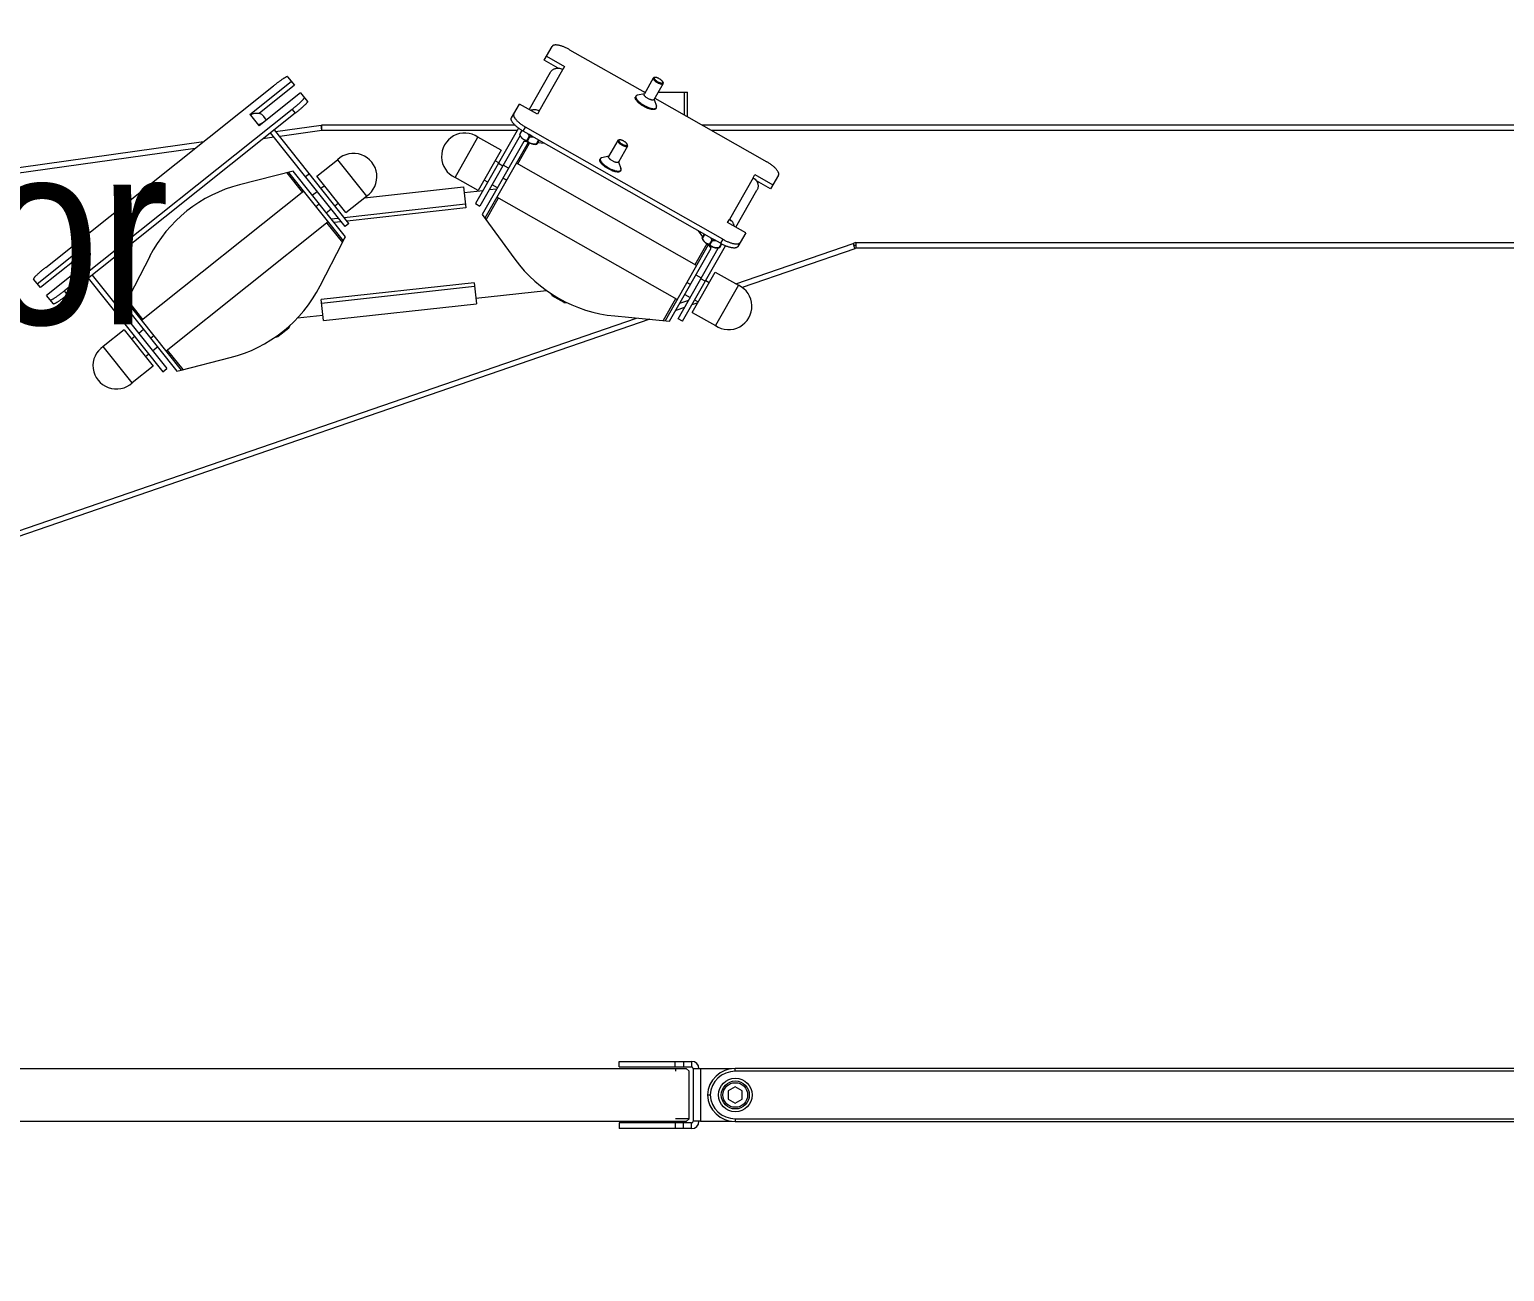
# Model space of a CAD drawing. Header units: millimetres. Extents: x 2027740 to 2136289, y -1533552 to -1491502.
# Drawn here: x 2097055 to 2097582, y -1507123 to -1506679 of the extents above; entities that cross this region are included whole.
import ezdxf

# ---------------------------------------------------------------- set-up
doc = ezdxf.new("R2010")
doc.units = ezdxf.units.MM
doc.header["$MEASUREMENT"] = 0
doc.linetypes.add('AUSGEZOGEN', pattern=[0])
doc.layers.add('10_Einrichtung', color=7, linetype='Continuous', lineweight=0)
doc.layers.add('11_Schraffur', color=9, linetype='Continuous', lineweight=0)
doc.styles.add('Rossmann', font='ARIALN.TTF', dxfattribs={"height": 100})

# ---------------------------------------------------------------- blocks, each defined once
blk = doc.blocks.new('*U906')
at = {"layer": '10_Einrichtung', "color": 1, "linetype": 'Continuous', "lineweight": 0}
for p, q in [((7.3864, 3.5805), (7.4145, 3.63)), ((7.3948, 3.5952), (7.4591, 3.5586)), ((7.4768, 3.6182), (7.7463, 3.4649)), ((7.4073, 3.5364), (7.3321, 3.4042)), ((7.3681, 3.3987), (7.4527, 3.5473)), ((7.4365, 3.552), (7.3864, 3.5805)), ((7.4329, 3.552), (7.4338, 3.5535)), ((7.4346, 3.552), (7.4351, 3.5528)), ((7.4591, 3.5586), (7.4527, 3.5473)), ((5.6057, 2.8406), (6.4191, 3.4886)), ((6.335, 3.3872), (6.4828, 3.505)), ((6.494, 3.491), (6.3679, 3.3905)), ((6.4695, 3.5217), (6.494, 3.491)), ((7.7759, 3.5169), (7.7438, 3.4604)), ((7.8106, 3.4971), (7.7779, 3.4395)), ((7.7813, 3.519), (7.7783, 3.5184)), ((7.8097, 3.5029), (7.8107, 3.4999)), ((6.5159, 3.4635), (6.3681, 3.3457)), ((6.5159, 3.4635), (6.5404, 3.4327)), ((7.7138, 3.4522), (7.712, 3.449)), ((7.7438, 3.4604), (7.7189, 3.4553)), ((7.7438, 3.4604), (7.7431, 3.4593)), ((7.7471, 3.4663), (7.7438, 3.4663)), ((7.7785, 3.4406), (7.7869, 3.4166)), ((7.7811, 3.4451), (8.1809, 3.2177)), ((7.7931, 3.4663), (7.8977, 3.4663)), ((7.8877, 3.3845), (7.8877, 3.4663)), ((7.8977, 3.3788), (7.8977, 3.4663)), ((6.4857, 3.405), (5.6724, 2.7569)), ((6.4969, 3.391), (5.6835, 2.7429)), ((6.3372, 3.3845), (6.335, 3.3872)), ((6.3372, 3.3845), (6.3659, 3.3484)), ((6.3947, 3.3669), (6.3849, 3.3792)), ((6.4857, 3.405), (6.4969, 3.391)), ((7.2692, 3.3745), (7.2974, 3.424)), ((7.3617, 3.3874), (7.2974, 3.424)), ((7.3681, 3.3987), (7.3617, 3.3874)), ((7.7868, 3.4107), (7.785, 3.4075)), ((6.3681, 3.3457), (6.3659, 3.3484)), ((6.675, 2.9862), (6.4085, 3.3206)), ((6.689, 2.9974), (6.4226, 3.3318)), ((6.427, 3.3263), (6.5896, 3.3491)), ((6.5924, 3.3293), (6.4415, 3.3081)), ((6.591, 3.3392), (6.5896, 3.3491)), ((6.591, 3.3391), (6.591, 3.3392)), ((6.5924, 3.3293), (6.591, 3.3391)), ((6.5924, 3.3493), (7.281, 3.3493)), ((6.5924, 3.3293), (6.5924, 3.3493)), ((7.2895, 3.3293), (6.5924, 3.3293)), ((7.2944, 3.3379), (7.1411, 3.0683)), ((7.2988, 3.3161), (7.3065, 3.3297)), ((7.2996, 3.3146), (7.3078, 3.329)), ((7.3112, 3.327), (7.3196, 3.3417)), ((7.3326, 3.3148), (7.3112, 3.327)), ((8.0236, 2.9412), (7.3196, 3.3417)), ((7.9495, 3.3493), (15.9187, 3.3493)), ((15.9187, 3.3293), (7.9847, 3.3293)), ((3.9159, 2.9733), (6.1699, 3.2901)), ((6.4208, 3.3052), (6.3825, 3.2998)), ((7.0676, 3.1617), (7.1497, 3.306)), ((7.2323, 3.259), (7.1497, 3.306)), ((7.3002, 3.3117), (7.1567, 3.0594)), ((7.3132, 3.29), (7.1649, 3.0293)), ((7.3286, 3.2868), (7.1746, 3.016)), ((7.2919, 3.2101), (7.3341, 3.2843)), ((7.2988, 3.3161), (7.2988, 3.3161)), ((7.3004, 3.3113), (7.2988, 3.3159)), ((7.3246, 3.289), (7.3132, 3.29)), ((7.3325, 3.3087), (7.3238, 3.2933)), ((7.3264, 3.2918), (7.3351, 3.3072)), ((7.342, 3.3095), (7.3326, 3.3148)), ((7.9845, 2.944), (7.342, 3.3095)), ((7.3554, 3.28), (7.3594, 3.2808)), ((7.366, 3.2958), (7.3576, 3.2811)), ((7.3594, 3.281), (7.3673, 3.2951)), ((7.3887, 3.2829), (7.3625, 3.2854)), ((7.3663, 3.2916), (7.3664, 3.2916)), ((7.3664, 3.2916), (7.3663, 3.2916)), ((7.3664, 3.2916), (7.3681, 3.2946)), ((7.3681, 3.2946), (7.3664, 3.2916)), ((7.649, 3.2939), (7.6163, 3.2363)), ((7.6838, 3.2741), (7.6511, 3.2166)), ((7.6545, 3.296), (7.6515, 3.2954)), ((7.6828, 3.2799), (7.6839, 3.277)), ((6.1392, 3.2656), (3.9187, 2.9535)), ((6.5739, 3.166), (6.6482, 3.2252)), ((6.6482, 3.2252), (6.7517, 3.0953)), ((7.2323, 3.259), (7.1502, 3.1147)), ((7.2241, 3.2142), (7.211, 3.2216)), ((7.5869, 3.2292), (7.5851, 3.2261)), ((7.6169, 3.2374), (7.592, 3.2324)), ((7.6517, 3.2177), (7.66, 3.1937)), ((6.4892, 3.1841), (6.2982, 3.1354)), ((6.4668, 3.1784), (6.5226, 3.1084)), ((6.4732, 3.18), (6.6686, 2.9348)), ((6.6761, 2.9495), (6.4892, 3.1841)), ((6.5476, 3.1749), (6.5335, 3.1637)), ((6.6774, 3.0361), (6.5739, 3.166)), ((7.1502, 3.1147), (7.0676, 3.1617)), ((7.238, 3.2024), (7.2224, 3.2113)), ((7.2588, 3.1944), (7.2397, 3.2053)), ((7.9299, 2.8472), (7.2867, 3.2131)), ((7.66, 3.1877), (7.6581, 3.1845)), ((8.1324, 3.1607), (8.1388, 3.172)), ((8.1388, 3.172), (8.2031, 3.1354)), ((8.2229, 3.1702), (8.1948, 3.1207)), ((6.5273, 3.1122), (5.9485, 2.651)), ((6.5577, 3.0981), (6.5749, 3.1118)), ((6.589, 3.123), (6.6007, 3.1323)), ((6.7438, 3.0891), (7.0985, 3.1282)), ((7.0985, 3.1282), (7.1068, 3.053)), ((7.1007, 3.1083), (7.168, 3.1157)), ((7.1845, 3.1447), (7.1715, 3.1521)), ((7.1901, 3.1182), (7.2171, 3.1211)), ((7.2193, 3.1249), (7.2001, 3.1358)), ((7.2521, 3.1522), (7.239, 3.1597)), ((8.1324, 3.1607), (8.0478, 3.012)), ((8.071, 2.9839), (8.1461, 3.1161)), ((8.1948, 3.1207), (8.1446, 3.1492)), ((8.1507, 3.1457), (8.1484, 3.1416)), ((8.1486, 3.1409), (8.1512, 3.1455)), ((6.5826, 3.0668), (6.5709, 3.0574)), ((6.6388, 3.0604), (6.6506, 3.0698)), ((6.6716, 3.0193), (7.1052, 3.0671)), ((6.6774, 3.0361), (6.7517, 3.0953)), ((7.1411, 3.0683), (7.1567, 3.0594)), ((7.1785, 3.0107), (7.2227, 3.0884)), ((7.8607, 2.7255), (7.2175, 3.0914)), ((6.6076, 3.0355), (6.6248, 3.0492)), ((6.6246, 3.0141), (6.6505, 3.0169)), ((6.6609, 3.0038), (6.635, 3.001)), ((7.1068, 3.053), (6.6821, 3.0062)), ((7.1649, 3.0293), (7.2811, 2.8701)), ((8.0414, 3.0007), (8.0478, 3.012)), ((6.6145, 3.0027), (6.0358, 2.5415)), ((6.6098, 2.9989), (6.6656, 2.929)), ((6.689, 2.9974), (6.675, 2.9862)), ((7.9531, 2.9496), (7.9378, 2.9706)), ((7.9507, 2.9453), (7.9584, 2.9588)), ((7.9515, 2.9438), (7.9597, 2.9581)), ((8.1057, 2.9642), (8.0414, 3.0007)), ((8.1057, 2.9642), (8.0776, 2.9147)), ((5.5756, 2.7821), (5.7234, 2.8999)), ((5.7234, 2.8999), (5.7256, 2.8972)), ((6.586, 2.7742), (6.6656, 2.929)), ((6.6656, 2.929), (6.6686, 2.9348)), ((6.6686, 2.9348), (6.6761, 2.9495)), ((7.9719, 2.921), (7.8178, 2.6501)), ((7.8342, 2.6486), (7.9825, 2.9093)), ((7.8643, 2.657), (8.0078, 2.9092)), ((7.8799, 2.6481), (8.0333, 2.9176)), ((7.9669, 2.9244), (7.9247, 2.8502)), ((7.9507, 2.9453), (7.9507, 2.9453)), ((7.9523, 2.9405), (7.9507, 2.9451)), ((7.9845, 2.9379), (7.9757, 2.9225)), ((7.9825, 2.9093), (7.9757, 2.9186)), ((7.9783, 2.921), (7.9871, 2.9364)), ((7.9939, 2.9386), (7.9845, 2.944)), ((8.0153, 2.9265), (7.9939, 2.9386)), ((8.0073, 2.9091), (8.0113, 2.91)), ((8.0179, 2.925), (8.0095, 2.9102)), ((8.0113, 2.9102), (8.0193, 2.9243)), ((8.0236, 2.9412), (8.0153, 2.9265)), ((8.0183, 2.9208), (8.02, 2.9239)), ((8.02, 2.9239), (8.0183, 2.9208)), ((8.0183, 2.9208), (8.0183, 2.9208)), ((8.0183, 2.9208), (8.0183, 2.9208)), ((8.0709, 2.782), (8.4892, 2.926)), ((8.4958, 2.9071), (8.0937, 2.7687)), ((8.4987, 2.9293), (8.4892, 2.926)), ((8.4892, 2.926), (8.4921, 2.9179)), ((8.4916, 2.9193), (8.4987, 2.9193)), ((8.4921, 2.9179), (8.4921, 2.9178)), ((8.4921, 2.9178), (8.4925, 2.9167)), ((8.4925, 2.9167), (8.4925, 2.9166)), ((8.4925, 2.9166), (8.4958, 2.9071)), ((8.4987, 2.9293), (8.4987, 2.9093)), ((8.4987, 2.9293), (15.9187, 2.9293)), ((15.9187, 2.9093), (8.4987, 2.9093)), ((5.7128, 2.8685), (5.5867, 2.7681)), ((5.7565, 2.8584), (5.6087, 2.7406)), ((5.7201, 2.8495), (5.7299, 2.8372)), ((5.7543, 2.8611), (5.7256, 2.8972)), ((5.7543, 2.8611), (5.7565, 2.8584)), ((5.9771, 2.8795), (5.8869, 2.7043)), ((5.5867, 2.7681), (5.5622, 2.7989)), ((5.7578, 2.8021), (6.0243, 2.4677)), ((5.7719, 2.8133), (6.0383, 2.479)), ((7.9151, 2.6796), (7.9972, 2.8239)), ((7.9281, 2.8137), (7.9472, 2.8028)), ((7.9612, 2.791), (7.9456, 2.7999)), ((7.9629, 2.7939), (7.9759, 2.7865)), ((7.9972, 2.8239), (8.0798, 2.7769)), ((5.6332, 2.7099), (5.6087, 2.7406)), ((5.6835, 2.7429), (5.6724, 2.7569)), ((7.1362, 2.7859), (6.5895, 2.7256)), ((7.1378, 2.7719), (6.5911, 2.7116)), ((7.1362, 2.7859), (7.1445, 2.7107)), ((7.1423, 2.7306), (7.3939, 2.7583)), ((7.8886, 2.7442), (7.9077, 2.7333)), ((7.9083, 2.779), (7.8953, 2.7864)), ((8.0798, 2.7769), (7.9977, 2.6326)), ((5.8869, 2.7043), (6.0739, 2.4696)), ((5.8945, 2.7189), (6.0898, 2.4737)), ((5.9532, 2.6548), (5.8975, 2.7247)), ((6.5978, 2.6505), (6.5895, 2.7256)), ((6.5978, 2.6505), (7.1445, 2.7107)), ((7.4569, 2.7154), (7.4151, 2.7391)), ((7.8555, 2.7285), (7.8113, 2.6507)), ((7.8874, 2.6977), (7.856, 2.6868)), ((7.8709, 2.7131), (7.9024, 2.724)), ((7.9346, 2.7139), (7.9132, 2.7065)), ((7.9233, 2.7244), (7.9364, 2.717)), ((3.9187, 1.3523), (7.7158, 2.6597)), ((7.764, 2.6552), (3.9252, 1.3334)), ((5.8969, 2.6565), (5.8828, 2.6452)), ((6.5056, 2.6604), (6.5956, 2.6703)), ((7.638, 2.6671), (7.8342, 2.6486)), ((7.8799, 2.6481), (7.8643, 2.657)), ((7.9151, 2.6796), (7.9977, 2.6326)), ((5.8857, 2.6176), (5.8114, 2.5584)), ((5.8857, 2.6176), (5.9891, 2.4878)), ((5.9242, 2.5933), (5.9125, 2.584)), ((5.9555, 2.6182), (5.9383, 2.6045)), ((5.9921, 2.5963), (5.9804, 2.5869)), ((6.4738, 2.624), (6.4363, 2.5941)), ((5.9148, 2.4286), (5.8114, 2.5584)), ((5.9741, 2.5307), (5.9623, 2.5214)), ((6.0053, 2.5557), (5.9881, 2.542)), ((6.0962, 2.4753), (6.0405, 2.5453)), ((5.9891, 2.4878), (5.9148, 2.4286)), ((6.0243, 2.4677), (6.0383, 2.479)), ((6.0898, 2.4737), (6.2649, 2.5183)), ((6.0739, 2.4696), (6.0898, 2.4737)), ((7.6537, -0.0157), (7.6537, 0.0043)), ((7.6537, 0.0043), (7.9127, 0.0043)), ((7.8537, -0.0157), (7.8537, 0.0043)), ((7.8837, 0.0043), (7.8837, -0.0157)), ((7.9127, 0.0043), (7.9127, -0.0157)), ((2.6344, -0.0207), (7.8937, -0.0207)), ((7.6537, -0.0157), (7.9127, -0.0157)), ((7.8551, -0.0207), (7.8554, -0.0307)), ((7.8937, -0.0207), (7.9037, -0.0307)), ((7.9037, -0.2007), (7.9037, -0.0307)), ((7.9447, -0.0217), (7.9187, -0.0217)), ((7.9187, -0.0217), (7.9187, -0.2097)), ((8.0546, -0.0217), (7.9447, -0.0217)), ((7.9447, -0.0217), (7.9447, -0.2097)), ((13.1587, -0.0207), (8.0687, -0.0207)), ((8.0687, -0.0307), (8.0687, -0.0207)), ((13.1687, -0.0307), (8.0687, -0.0307)), ((8.0687, -0.0868), (8.0437, -0.1013)), ((8.0437, -0.1013), (8.0437, -0.1301)), ((8.0937, -0.1013), (8.0687, -0.0868)), ((8.0937, -0.1301), (8.0937, -0.1013)), ((7.9688, -0.1157), (7.9788, -0.1157)), ((8.0437, -0.1301), (8.0687, -0.1446)), ((8.0687, -0.1446), (8.0937, -0.1301)), ((7.8937, -0.2107), (2.6344, -0.2107)), ((7.9037, -0.2007), (7.8554, -0.2007)), ((7.8937, -0.2107), (7.9037, -0.2007)), ((7.9447, -0.2097), (7.9187, -0.2097)), ((7.9447, -0.2097), (8.0546, -0.2097)), ((8.0687, -0.2007), (8.0687, -0.2107)), ((8.0687, -0.2007), (13.1687, -0.2007)), ((8.0687, -0.2107), (13.1587, -0.2107)), ((7.6537, -0.2157), (7.6537, -0.2357)), ((7.9127, -0.2157), (7.6537, -0.2157)), ((7.9127, -0.2357), (7.6537, -0.2357)), ((7.8537, -0.2157), (7.8537, -0.2357)), ((7.8837, -0.2357), (7.8837, -0.2157)), ((7.9127, -0.2357), (7.9127, -0.2157))]:
    blk.add_line(p, q, dxfattribs=at)
at = {"layer": '10_Einrichtung', "color": 1, "linetype": 'Continuous', "lineweight": 0, "flags": 128}
for points in [[(7.2521, 3.1522), (7.2499, 3.1535), (7.2477, 3.1547), (7.2456, 3.156), (7.2434, 3.1572), (7.2412, 3.1584), (7.239, 3.1597)], [(6.5826, 3.0668), (6.5807, 3.0652), (6.5787, 3.0637), (6.5768, 3.0621), (6.5748, 3.0605), (6.5729, 3.059), (6.5709, 3.0574)], [(7.9083, 2.779), (7.9062, 2.7802), (7.904, 2.7814), (7.9018, 2.7827), (7.8997, 2.7839), (7.8975, 2.7851), (7.8953, 2.7864)], [(5.9921, 2.5963), (5.9902, 2.5947), (5.9882, 2.5932), (5.9863, 2.5916), (5.9843, 2.5901), (5.9824, 2.5885), (5.9804, 2.5869)], [(7.9688, -0.1157), (7.9714, -0.1157), (7.974, -0.1157), (7.9764, -0.1157), (7.9788, -0.1157)]]:
    blk.add_lwpolyline(points, dxfattribs=at)
at = {"layer": '10_Einrichtung', "color": 1, "linetype": 'Continuous', "lineweight": 0}
for radius in [0.06, 0.05, 0.044]:
    blk.add_circle((8.0687, -0.1157), radius, dxfattribs=at)
for centre, radius, start, end in [((6.3585, 3.3581), 0.0338, 38.5576, 73.7146), ((6.3872, 3.3217), 0.0341, 102.3661, 128.5509), ((7.1028, 3.2371), 0.0833, 55.7341, 245.0024), ((7.402, 3.426), 0.1311, 238.0041, 242.7149), ((6.7052, 3.1644), 0.0833, 303.9125, 133.1807), ((6.4217, 2.6509), 0.5, 104.3075, 152.7857), ((8.0539, 3.0551), 0.131, 237.9877, 242.7476), ((5.7465, 2.8705), 0.0338, 183.3786, 218.5356), ((5.7756, 2.8344), 0.0341, 128.5424, 154.7272), ((7.6849, 3.1649), 0.5, 216.1292, 264.6073), ((6.1413, 3.0028), 0.5, 284.3075, 332.7857), ((7.4577, 2.7751), 0.0557, 209.1814, 220.2259), ((8.0446, 2.7015), 0.0833, 235.7341, 65.0024), ((7.466, 2.7703), 0.0557, 260.5106, 271.5551), ((6.4187, 2.6469), 0.0557, 277.3561, 288.4043), ((6.4263, 2.6529), 0.0557, 328.689, 339.7371), ((5.8578, 2.4893), 0.0833, 123.9125, 313.1807), ((7.9127, -0.0217), 0.026, 0, 90), ((7.9127, -0.0217), 0.006, 0, 90), ((8.0687, -0.1207), 0.1, 90, 177.134), ((8.0687, -0.1207), 0.09, 90, 176.8153), ((8.0687, -0.1107), 0.1, 182.866, 270), ((8.0687, -0.1107), 0.09, 183.1847, 270), ((7.9127, -0.2097), 0.026, 270, 0), ((7.9127, -0.2097), 0.006, 270, 0)]:
    blk.add_arc(centre, radius, start, end, dxfattribs=at)
for points, knots in [([(7.4768, 3.6182), (7.4735, 3.6201), (7.4667, 3.6237), (7.458, 3.6275), (7.4511, 3.6301), (7.4463, 3.6317), (7.4416, 3.633), (7.4371, 3.6339), (7.4329, 3.6346), (7.4291, 3.635), (7.4256, 3.635), (7.4225, 3.6347), (7.4198, 3.634), (7.4176, 3.633), (7.416, 3.6319), (7.4151, 3.6309), (7.4147, 3.6303), (7.4145, 3.63)], [0, 0, 0, 0, 0.174606, 0.343307, 0.423692, 0.50055, 0.573289, 0.641384, 0.704392, 0.761976, 0.813935, 0.860251, 0.901161, 0.937259, 0.96963, 0.98495, 1, 1, 1, 1]), ([(7.4073, 3.5364), (7.408, 3.5376), (7.4096, 3.54), (7.4125, 3.5432), (7.4158, 3.546), (7.4195, 3.5483), (7.4235, 3.5501), (7.4277, 3.5513), (7.4321, 3.552), (7.4351, 3.5521), (7.4365, 3.552)], [0, 0, 0, 0, 0.122616, 0.245519, 0.368971, 0.493195, 0.618353, 0.74454, 0.871774, 1, 1, 1, 1]), ([(7.4365, 3.552), (7.4393, 3.5519), (7.445, 3.5509), (7.4502, 3.5487), (7.4527, 3.5473)], [0, 0, 0, 0, 0.498249, 1, 1, 1, 1]), ([(6.4695, 3.5217), (6.4695, 3.5217), (6.4694, 3.5218), (6.4693, 3.5219), (6.4691, 3.5219), (6.4688, 3.522), (6.4684, 3.5219), (6.4679, 3.5218), (6.4672, 3.5216), (6.4664, 3.5213), (6.4655, 3.521), (6.4641, 3.5203), (6.4622, 3.5193), (6.4595, 3.5177), (6.4565, 3.5159), (6.4532, 3.5138), (6.4496, 3.5113), (6.4457, 3.5086), (6.4416, 3.5057), (6.4357, 3.5015), (6.4282, 3.4958), (6.4222, 3.4911), (6.4191, 3.4886)], [0, 0, 0, 0, 0.002251, 0.004653, 0.007329, 0.010372, 0.01777, 0.027142, 0.038608, 0.052218, 0.067983, 0.085897, 0.12806, 0.178406, 0.236509, 0.301847, 0.373815, 0.451741, 0.53489, 0.622472, 0.807571, 1, 1, 1, 1]), ([(7.7759, 3.5169), (7.7758, 3.5167), (7.7757, 3.5164), (7.7755, 3.5159), (7.7755, 3.5153), (7.7757, 3.5145), (7.7761, 3.5133), (7.7769, 3.5118), (7.7781, 3.5102), (7.7796, 3.5086), (7.7814, 3.5069), (7.7828, 3.5058), (7.7835, 3.5053)], [0, 0, 0, 0, 0.034484, 0.07033, 0.108731, 0.15061, 0.247025, 0.362434, 0.497075, 0.649747, 0.818317, 1, 1, 1, 1]), ([(7.7783, 3.5184), (7.778, 3.5183), (7.7775, 3.5182), (7.7768, 3.5178), (7.7763, 3.5174), (7.776, 3.5171), (7.7759, 3.5169)], [0, 0, 0, 0, 0.28988, 0.547566, 0.780588, 1, 1, 1, 1]), ([(7.7813, 3.519), (7.7811, 3.5189), (7.7806, 3.5188), (7.78, 3.5185), (7.7795, 3.5181), (7.7791, 3.5176), (7.7789, 3.517), (7.7789, 3.5164), (7.779, 3.5157), (7.7793, 3.5149), (7.7797, 3.5141), (7.7802, 3.5132), (7.7808, 3.5123), (7.7819, 3.511), (7.7836, 3.5094), (7.7851, 3.5082), (7.7859, 3.5075)], [0, 0, 0, 0, 0.050022, 0.094295, 0.13427, 0.172075, 0.21029, 0.2514, 0.297332, 0.34933, 0.408065, 0.473793, 0.54647, 0.625838, 0.802787, 1, 1, 1, 1]), ([(7.803, 3.5105), (7.8021, 3.5112), (7.8002, 3.5125), (7.7973, 3.5143), (7.7948, 3.5156), (7.7927, 3.5166), (7.7907, 3.5174), (7.7884, 3.5182), (7.7861, 3.5188), (7.7844, 3.5191), (7.7833, 3.5191), (7.7823, 3.5191), (7.7816, 3.519), (7.7813, 3.519)], [0, 0, 0, 0, 0.140964, 0.286871, 0.432658, 0.503929, 0.573289, 0.703946, 0.820466, 0.872397, 0.919701, 0.962229, 1, 1, 1, 1]), ([(7.7835, 3.5053), (7.7847, 3.5043), (7.7874, 3.5025), (7.7915, 3.5001), (7.7958, 3.498), (7.7993, 3.4968), (7.802, 3.496), (7.8038, 3.4957), (7.8055, 3.4955), (7.8069, 3.4954), (7.8082, 3.4956), (7.8093, 3.4959), (7.81, 3.4963), (7.8104, 3.4967), (7.8106, 3.497), (7.8106, 3.4971)], [0, 0, 0, 0, 0.157829, 0.320833, 0.480399, 0.628197, 0.695373, 0.757011, 0.812521, 0.861534, 0.903989, 0.940292, 0.971563, 0.985976, 1, 1, 1, 1]), ([(7.7859, 3.5075), (7.7872, 3.5065), (7.7899, 3.5046), (7.7936, 3.5026), (7.7966, 3.5013), (7.7988, 3.5004), (7.8009, 3.4997), (7.8029, 3.4993), (7.8047, 3.499), (7.8062, 3.4989), (7.8074, 3.499), (7.8082, 3.4993), (7.8087, 3.4995), (7.8091, 3.4997), (7.8094, 3.5), (7.8097, 3.5004), (7.8099, 3.501), (7.8099, 3.5016), (7.8098, 3.5023), (7.8097, 3.5027), (7.8097, 3.5029)], [0, 0, 0, 0, 0.171848, 0.348267, 0.434088, 0.516167, 0.593035, 0.663395, 0.726195, 0.780727, 0.826798, 0.846849, 0.865123, 0.881917, 0.897648, 0.912845, 0.928103, 0.960943, 0.979559, 1, 1, 1, 1]), ([(7.8097, 3.5029), (7.8096, 3.5032), (7.8093, 3.5037), (7.8088, 3.5046), (7.8081, 3.5056), (7.807, 3.5069), (7.8053, 3.5086), (7.8038, 3.5099), (7.803, 3.5105)], [0, 0, 0, 0, 0.088293, 0.18783, 0.29865, 0.420389, 0.69365, 1, 1, 1, 1]), ([(7.8106, 3.4971), (7.8107, 3.4973), (7.8109, 3.4977), (7.811, 3.4984), (7.8109, 3.4992), (7.8108, 3.4997), (7.8107, 3.4999)], [0, 0, 0, 0, 0.219412, 0.452434, 0.71012, 1, 1, 1, 1]), ([(6.4857, 3.405), (6.4888, 3.4074), (6.4947, 3.4123), (6.502, 3.4183), (6.5074, 3.4231), (6.5112, 3.4264), (6.5147, 3.4296), (6.5178, 3.4326), (6.5207, 3.4354), (6.5231, 3.4379), (6.5252, 3.4401), (6.5267, 3.4418), (6.5276, 3.443), (6.5282, 3.4438), (6.5286, 3.4445), (6.529, 3.4451), (6.5292, 3.4456), (6.5293, 3.446), (6.5294, 3.4463), (6.5293, 3.4465), (6.5293, 3.4466), (6.5293, 3.4467), (6.5292, 3.4467)], [0, 0, 0, 0, 0.192429, 0.377528, 0.46511, 0.548259, 0.626185, 0.698153, 0.763491, 0.821594, 0.87194, 0.914103, 0.932017, 0.947782, 0.961392, 0.972858, 0.98223, 0.989628, 0.992671, 0.995347, 0.997749, 1, 1, 1, 1]), ([(6.5404, 3.4327), (6.5404, 3.4327), (6.5405, 3.4326), (6.5405, 3.4324), (6.5405, 3.4323), (6.5405, 3.432), (6.5404, 3.4316), (6.5402, 3.4311), (6.5398, 3.4305), (6.5394, 3.4298), (6.5388, 3.429), (6.5378, 3.4278), (6.5364, 3.4261), (6.5343, 3.4239), (6.5318, 3.4214), (6.529, 3.4186), (6.5258, 3.4156), (6.5223, 3.4124), (6.5186, 3.4091), (6.5131, 3.4043), (6.5059, 3.3983), (6.5, 3.3934), (6.4969, 3.391)], [0, 0, 0, 0, 0.002251, 0.004653, 0.007329, 0.010372, 0.01777, 0.027142, 0.038608, 0.052218, 0.067983, 0.085897, 0.12806, 0.178406, 0.236509, 0.301847, 0.373815, 0.451741, 0.53489, 0.622472, 0.807571, 1, 1, 1, 1]), ([(7.7279, 3.4247), (7.7264, 3.4258), (7.7237, 3.4281), (7.7199, 3.4316), (7.7167, 3.4351), (7.7145, 3.4379), (7.7132, 3.4401), (7.7124, 3.4416), (7.7118, 3.4431), (7.7115, 3.4445), (7.7113, 3.4457), (7.7113, 3.4469), (7.7115, 3.448), (7.7118, 3.4487), (7.712, 3.449)], [0, 0, 0, 0, 0.181642, 0.350173, 0.502811, 0.637421, 0.697579, 0.752887, 0.803427, 0.849425, 0.891294, 0.929686, 0.965524, 1, 1, 1, 1]), ([(7.7138, 3.4522), (7.7136, 3.4519), (7.7133, 3.4512), (7.7131, 3.4501), (7.7131, 3.4489), (7.7133, 3.4476), (7.7137, 3.4463), (7.7142, 3.4448), (7.715, 3.4433), (7.7164, 3.4411), (7.7185, 3.4383), (7.7217, 3.4348), (7.7255, 3.4313), (7.7283, 3.429), (7.7297, 3.4279)], [0, 0, 0, 0, 0.034476, 0.070314, 0.108706, 0.150575, 0.196573, 0.247113, 0.302421, 0.362579, 0.497189, 0.649827, 0.818358, 1, 1, 1, 1]), ([(7.7189, 3.4553), (7.7183, 3.4552), (7.7172, 3.4549), (7.7157, 3.4542), (7.7146, 3.4533), (7.714, 3.4526), (7.7138, 3.4522)], [0, 0, 0, 0, 0.28988, 0.547566, 0.780588, 1, 1, 1, 1]), ([(7.785, 3.4075), (7.7848, 3.4072), (7.7845, 3.4067), (7.7836, 3.4058), (7.7824, 3.4052), (7.7811, 3.4047), (7.7795, 3.4042), (7.7772, 3.404), (7.7741, 3.404), (7.7706, 3.4045), (7.7668, 3.4052), (7.7627, 3.4063), (7.7584, 3.4078), (7.754, 3.4095), (7.7495, 3.4115), (7.7434, 3.4145), (7.7361, 3.4188), (7.7305, 3.4226), (7.7279, 3.4247)], [0, 0, 0, 0, 0.014022, 0.028433, 0.0597, 0.077158, 0.096049, 0.138498, 0.187504, 0.243007, 0.304636, 0.371803, 0.443758, 0.519629, 0.598456, 0.679211, 0.842193, 1, 1, 1, 1]), ([(7.7297, 3.4279), (7.7324, 3.4258), (7.7379, 3.422), (7.7452, 3.4177), (7.7513, 3.4147), (7.7558, 3.4127), (7.7603, 3.4109), (7.7645, 3.4095), (7.7686, 3.4084), (7.7724, 3.4076), (7.7759, 3.4072), (7.779, 3.4072), (7.7813, 3.4074), (7.7829, 3.4078), (7.7842, 3.4083), (7.7854, 3.409), (7.7863, 3.4099), (7.7866, 3.4104), (7.7868, 3.4107)], [0, 0, 0, 0, 0.157807, 0.320789, 0.401544, 0.480371, 0.556242, 0.628197, 0.695364, 0.756993, 0.812496, 0.861502, 0.903951, 0.922842, 0.9403, 0.971567, 0.985978, 1, 1, 1, 1]), ([(7.7507, 3.4477), (7.75, 3.4482), (7.7487, 3.4493), (7.7469, 3.451), (7.7454, 3.4527), (7.7442, 3.4542), (7.7433, 3.4557), (7.7429, 3.4569), (7.7428, 3.4577), (7.7428, 3.4583), (7.7429, 3.4588), (7.743, 3.4592), (7.7431, 3.4593)], [0, 0, 0, 0, 0.181683, 0.350253, 0.502925, 0.637566, 0.752975, 0.84939, 0.891269, 0.92967, 0.965516, 1, 1, 1, 1]), ([(7.7779, 3.4395), (7.7778, 3.4394), (7.7777, 3.4392), (7.7772, 3.4387), (7.7765, 3.4383), (7.7755, 3.438), (7.7742, 3.4379), (7.7727, 3.4379), (7.771, 3.4381), (7.7692, 3.4384), (7.7666, 3.4392), (7.763, 3.4405), (7.7588, 3.4425), (7.7546, 3.4449), (7.752, 3.4467), (7.7507, 3.4477)], [0, 0, 0, 0, 0.014024, 0.028437, 0.059708, 0.096011, 0.138466, 0.187479, 0.242989, 0.304627, 0.371803, 0.519601, 0.679167, 0.842171, 1, 1, 1, 1]), ([(6.3372, 3.3845), (6.3382, 3.3853), (6.3405, 3.3869), (6.3453, 3.3895), (6.3518, 3.3916), (6.3586, 3.3921), (6.364, 3.3915), (6.3666, 3.3909), (6.3679, 3.3905)], [0, 0, 0, 0, 0.125245, 0.250476, 0.500389, 0.750095, 0.875079, 1, 1, 1, 1]), ([(7.3112, 3.327), (7.3078, 3.3289), (7.3013, 3.3329), (7.2936, 3.3384), (7.2879, 3.343), (7.284, 3.3464), (7.2805, 3.3498), (7.2774, 3.3531), (7.2746, 3.3563), (7.2724, 3.3594), (7.2706, 3.3624), (7.2693, 3.3653), (7.2685, 3.3679), (7.2681, 3.3704), (7.2683, 3.3722), (7.2688, 3.3736), (7.269, 3.3742), (7.2692, 3.3745)], [0, 0, 0, 0, 0.174606, 0.343307, 0.423692, 0.50055, 0.573289, 0.641384, 0.704392, 0.761976, 0.813935, 0.860251, 0.901161, 0.937259, 0.96963, 0.98495, 1, 1, 1, 1]), ([(7.2776, 3.3892), (7.2774, 3.3889), (7.2771, 3.3883), (7.2767, 3.3869), (7.2765, 3.3851), (7.2768, 3.3826), (7.2776, 3.38), (7.279, 3.3771), (7.2808, 3.3741), (7.283, 3.371), (7.2857, 3.3678), (7.2888, 3.3645), (7.2924, 3.3611), (7.2962, 3.3577), (7.3019, 3.3531), (7.3096, 3.3476), (7.3162, 3.3436), (7.3196, 3.3417)], [0, 0, 0, 0, 0.01505, 0.03037, 0.062741, 0.098839, 0.139749, 0.186065, 0.238024, 0.295608, 0.358616, 0.426711, 0.49945, 0.576308, 0.656693, 0.825394, 1, 1, 1, 1]), ([(7.3681, 3.3987), (7.3658, 3.4), (7.3609, 3.4021), (7.3544, 3.4033), (7.3492, 3.4034), (7.3453, 3.4031), (7.3415, 3.4022), (7.3391, 3.4014), (7.3379, 3.4009)], [0, 0, 0, 0, 0.253229, 0.504902, 0.629947, 0.754179, 0.877536, 1, 1, 1, 1]), ([(7.7868, 3.4107), (7.787, 3.4111), (7.7874, 3.4119), (7.7875, 3.4134), (7.7874, 3.415), (7.7871, 3.4161), (7.7869, 3.4166)], [0, 0, 0, 0, 0.219412, 0.452434, 0.71012, 1, 1, 1, 1]), ([(7.2988, 3.3161), (7.2988, 3.3161), (7.2988, 3.316), (7.2988, 3.3159), (7.2988, 3.3159), (7.2988, 3.3159)], [0, 0, 0, 0, 0.633884, 0.850083, 1, 1, 1, 1]), ([(7.2988, 3.3161), (7.2988, 3.3161), (7.2988, 3.3161), (7.2988, 3.3161), (7.2989, 3.3161), (7.2989, 3.3161), (7.2989, 3.3161)], [0, 0, 0, 0, 0.113469, 0.278517, 0.567952, 1, 1, 1, 1]), ([(7.2989, 3.3161), (7.2989, 3.316), (7.299, 3.3159), (7.299, 3.3159), (7.299, 3.3158)], [0, 0, 0, 0, 0.407465, 1, 1, 1, 1]), ([(7.299, 3.3158), (7.2991, 3.3156), (7.2993, 3.3152), (7.2995, 3.3149), (7.2996, 3.3146)], [0, 0, 0, 0, 0.439148, 1, 1, 1, 1]), ([(7.3238, 3.2933), (7.3225, 3.2936), (7.32, 3.2943), (7.3163, 3.2957), (7.3128, 3.2977), (7.3095, 3.3002), (7.3065, 3.3032), (7.3039, 3.3067), (7.3016, 3.3106), (7.3002, 3.3132), (7.2996, 3.3146)], [0, 0, 0, 0, 0.115923, 0.233209, 0.352713, 0.475347, 0.601687, 0.731663, 0.864682, 1, 1, 1, 1]), ([(7.3013, 3.3092), (7.3012, 3.3094), (7.3008, 3.3101), (7.3005, 3.3108), (7.3004, 3.3113)], [0, 0, 0, 0, 0.264932, 1, 1, 1, 1]), ([(7.3554, 3.28), (7.3546, 3.2798), (7.3527, 3.2796), (7.3498, 3.2798), (7.3464, 3.2803), (7.3427, 3.2812), (7.3387, 3.2825), (7.3346, 3.284), (7.3303, 3.2859), (7.3261, 3.2881), (7.322, 3.2905), (7.318, 3.293), (7.3142, 3.2957), (7.3107, 3.2984), (7.3077, 3.3012), (7.305, 3.3039), (7.3029, 3.3065), (7.3018, 3.3083), (7.3013, 3.3092)], [0, 0, 0, 0, 0.03989, 0.086801, 0.140548, 0.200553, 0.26597, 0.33576, 0.408749, 0.483668, 0.559195, 0.633991, 0.706738, 0.776174, 0.841135, 0.900597, 0.953734, 1, 1, 1, 1]), ([(7.3238, 3.2933), (7.324, 3.2933), (7.3245, 3.2931), (7.3252, 3.2928), (7.3258, 3.2923), (7.3262, 3.292), (7.3264, 3.2918)], [0, 0, 0, 0, 0.234728, 0.496448, 0.760098, 1, 1, 1, 1]), ([(7.3576, 3.2811), (7.356, 3.2809), (7.353, 3.2808), (7.3485, 3.2809), (7.3441, 3.2815), (7.3399, 3.2826), (7.3359, 3.2842), (7.3324, 3.2864), (7.3292, 3.2889), (7.3273, 3.2908), (7.3264, 3.2918)], [0, 0, 0, 0, 0.134002, 0.266064, 0.395521, 0.52182, 0.644846, 0.765045, 0.883183, 1, 1, 1, 1]), ([(7.3273, 3.3178), (7.3283, 3.3164), (7.3302, 3.3134), (7.3318, 3.3103), (7.3325, 3.3087)], [0, 0, 0, 0, 0.494658, 1, 1, 1, 1]), ([(7.3351, 3.3072), (7.3349, 3.3072), (7.3343, 3.3072), (7.3336, 3.3075), (7.3329, 3.308), (7.3326, 3.3084), (7.3325, 3.3087)], [0, 0, 0, 0, 0.248457, 0.501558, 0.753759, 1, 1, 1, 1]), ([(7.3351, 3.3072), (7.337, 3.3073), (7.3407, 3.3075), (7.3444, 3.3073), (7.3462, 3.3071)], [0, 0, 0, 0, 0.504829, 1, 1, 1, 1]), ([(7.3576, 3.2811), (7.3577, 3.2811), (7.3579, 3.2811), (7.3583, 3.2811), (7.3586, 3.2811), (7.3588, 3.2811), (7.359, 3.2811), (7.3591, 3.2811), (7.3592, 3.2811), (7.3593, 3.2811), (7.3593, 3.2811), (7.3593, 3.2811), (7.3594, 3.2811), (7.3594, 3.281), (7.3594, 3.281)], [0, 0, 0, 0, 0.211053, 0.408222, 0.584756, 0.733988, 0.796589, 0.850499, 0.895515, 0.931579, 0.958944, 0.97818, 0.990629, 1, 1, 1, 1]), ([(7.3594, 3.2808), (7.3594, 3.2808), (7.3593, 3.2808), (7.3593, 3.2808), (7.3593, 3.2808), (7.3593, 3.2808), (7.3593, 3.2809), (7.3593, 3.2809), (7.3593, 3.281), (7.3594, 3.281)], [0, 0, 0, 0, 0.064025, 0.121165, 0.194377, 0.294649, 0.425214, 0.586649, 1, 1, 1, 1]), ([(7.3663, 3.2916), (7.3659, 3.2908), (7.365, 3.2893), (7.3636, 3.2872), (7.3626, 3.2855), (7.3619, 3.2844), (7.3614, 3.2836), (7.361, 3.2829), (7.3606, 3.2824), (7.3603, 3.2819), (7.36, 3.2815), (7.3598, 3.2812), (7.3596, 3.281), (7.3595, 3.2808), (7.3594, 3.2808), (7.3594, 3.2808), (7.3594, 3.2808)], [0, 0, 0, 0, 0.2135, 0.409909, 0.584364, 0.661721, 0.731677, 0.793721, 0.847495, 0.892822, 0.929717, 0.958399, 0.979254, 0.992831, 0.997137, 1, 1, 1, 1]), ([(7.649, 3.2939), (7.649, 3.2938), (7.6488, 3.2934), (7.6487, 3.2929), (7.6487, 3.2924), (7.6488, 3.2915), (7.6493, 3.2903), (7.6501, 3.2888), (7.6513, 3.2873), (7.6528, 3.2856), (7.6546, 3.284), (7.6559, 3.2829), (7.6566, 3.2823)], [0, 0, 0, 0, 0.034484, 0.07033, 0.108731, 0.15061, 0.247025, 0.362434, 0.497075, 0.649747, 0.818317, 1, 1, 1, 1]), ([(7.6515, 3.2954), (7.6512, 3.2953), (7.6507, 3.2952), (7.65, 3.2949), (7.6494, 3.2945), (7.6492, 3.2941), (7.649, 3.2939)], [0, 0, 0, 0, 0.28988, 0.547566, 0.780588, 1, 1, 1, 1]), ([(7.6545, 3.296), (7.6542, 3.296), (7.6538, 3.2958), (7.6532, 3.2955), (7.6527, 3.2951), (7.6523, 3.2947), (7.6521, 3.2941), (7.6521, 3.2934), (7.6522, 3.2927), (7.6524, 3.292), (7.6528, 3.2911), (7.6534, 3.2903), (7.654, 3.2894), (7.6551, 3.2881), (7.6568, 3.2864), (7.6582, 3.2852), (7.659, 3.2846)], [0, 0, 0, 0, 0.050022, 0.094295, 0.13427, 0.172075, 0.21029, 0.2514, 0.297332, 0.34933, 0.408065, 0.473793, 0.54647, 0.625838, 0.802787, 1, 1, 1, 1]), ([(7.6762, 3.2876), (7.6753, 3.2882), (7.6734, 3.2896), (7.6705, 3.2913), (7.668, 3.2927), (7.6659, 3.2936), (7.6639, 3.2944), (7.6615, 3.2953), (7.6592, 3.2958), (7.6576, 3.2961), (7.6564, 3.2962), (7.6554, 3.2962), (7.6548, 3.2961), (7.6545, 3.296)], [0, 0, 0, 0, 0.140964, 0.286871, 0.432658, 0.503929, 0.573289, 0.703946, 0.820466, 0.872397, 0.919701, 0.962229, 1, 1, 1, 1]), ([(7.6566, 3.2823), (7.6579, 3.2814), (7.6605, 3.2795), (7.6647, 3.2771), (7.669, 3.2751), (7.6725, 3.2738), (7.6752, 3.2731), (7.677, 3.2727), (7.6786, 3.2725), (7.6801, 3.2725), (7.6814, 3.2726), (7.6824, 3.2729), (7.6832, 3.2734), (7.6836, 3.2738), (7.6837, 3.274), (7.6838, 3.2741)], [0, 0, 0, 0, 0.157829, 0.320833, 0.480399, 0.628197, 0.695373, 0.757011, 0.812521, 0.861534, 0.903989, 0.940292, 0.971563, 0.985976, 1, 1, 1, 1]), ([(7.659, 3.2846), (7.6603, 3.2836), (7.6631, 3.2817), (7.6668, 3.2797), (7.6698, 3.2783), (7.672, 3.2774), (7.6741, 3.2768), (7.676, 3.2763), (7.6778, 3.276), (7.6794, 3.2759), (7.6806, 3.2761), (7.6813, 3.2763), (7.6818, 3.2765), (7.6822, 3.2768), (7.6826, 3.2771), (7.6828, 3.2774), (7.6831, 3.278), (7.6831, 3.2787), (7.683, 3.2794), (7.6829, 3.2797), (7.6828, 3.2799)], [0, 0, 0, 0, 0.171848, 0.348267, 0.434088, 0.516167, 0.593035, 0.663395, 0.726195, 0.780727, 0.826798, 0.846849, 0.865123, 0.881917, 0.897648, 0.912845, 0.928103, 0.960943, 0.979559, 1, 1, 1, 1]), ([(7.6828, 3.2799), (7.6827, 3.2802), (7.6825, 3.2808), (7.682, 3.2817), (7.6813, 3.2826), (7.6802, 3.2839), (7.6785, 3.2856), (7.677, 3.2869), (7.6762, 3.2876)], [0, 0, 0, 0, 0.088293, 0.18783, 0.29865, 0.420389, 0.69365, 1, 1, 1, 1]), ([(7.6838, 3.2741), (7.6839, 3.2743), (7.6841, 3.2747), (7.6842, 3.2754), (7.6841, 3.2762), (7.6839, 3.2767), (7.6839, 3.277)], [0, 0, 0, 0, 0.219412, 0.452434, 0.71012, 1, 1, 1, 1]), ([(7.6011, 3.2017), (7.5996, 3.2028), (7.5968, 3.2051), (7.5931, 3.2087), (7.5899, 3.2121), (7.5877, 3.215), (7.5864, 3.2171), (7.5856, 3.2187), (7.585, 3.2201), (7.5846, 3.2215), (7.5844, 3.2228), (7.5844, 3.224), (7.5847, 3.2251), (7.585, 3.2257), (7.5851, 3.2261)], [0, 0, 0, 0, 0.181642, 0.350173, 0.502811, 0.637421, 0.697579, 0.752887, 0.803427, 0.849425, 0.891294, 0.929686, 0.965524, 1, 1, 1, 1]), ([(7.5869, 3.2292), (7.5868, 3.2289), (7.5865, 3.2283), (7.5863, 3.2272), (7.5862, 3.226), (7.5864, 3.2247), (7.5868, 3.2233), (7.5874, 3.2219), (7.5882, 3.2203), (7.5895, 3.2181), (7.5917, 3.2153), (7.5949, 3.2118), (7.5986, 3.2083), (7.6014, 3.206), (7.6029, 3.2049)], [0, 0, 0, 0, 0.034476, 0.070314, 0.108706, 0.150575, 0.196573, 0.247113, 0.302421, 0.362579, 0.497189, 0.649827, 0.818358, 1, 1, 1, 1]), ([(7.592, 3.2324), (7.5915, 3.2322), (7.5904, 3.2319), (7.5889, 3.2313), (7.5877, 3.2304), (7.5872, 3.2296), (7.5869, 3.2292)], [0, 0, 0, 0, 0.28988, 0.547566, 0.780588, 1, 1, 1, 1]), ([(7.6239, 3.2247), (7.6232, 3.2253), (7.6219, 3.2264), (7.6201, 3.228), (7.6186, 3.2297), (7.6174, 3.2313), (7.6165, 3.2327), (7.6161, 3.2339), (7.616, 3.2348), (7.616, 3.2353), (7.6161, 3.2359), (7.6162, 3.2362), (7.6163, 3.2363)], [0, 0, 0, 0, 0.181683, 0.350253, 0.502925, 0.637566, 0.752975, 0.84939, 0.891269, 0.92967, 0.965516, 1, 1, 1, 1]), ([(7.6511, 3.2166), (7.651, 3.2164), (7.6508, 3.2162), (7.6504, 3.2158), (7.6497, 3.2153), (7.6486, 3.215), (7.6473, 3.2149), (7.6459, 3.2149), (7.6442, 3.2151), (7.6424, 3.2155), (7.6397, 3.2162), (7.6362, 3.2175), (7.6319, 3.2195), (7.6278, 3.2219), (7.6251, 3.2238), (7.6239, 3.2247)], [0, 0, 0, 0, 0.014024, 0.028437, 0.059708, 0.096011, 0.138466, 0.187479, 0.242989, 0.304627, 0.371803, 0.519601, 0.679167, 0.842171, 1, 1, 1, 1]), ([(8.2229, 3.1702), (8.2231, 3.1705), (8.2234, 3.1711), (8.2238, 3.1724), (8.224, 3.1743), (8.2237, 3.1768), (8.2229, 3.1794), (8.2215, 3.1822), (8.2197, 3.1852), (8.2175, 3.1884), (8.2148, 3.1916), (8.2117, 3.1949), (8.2081, 3.1983), (8.2043, 3.2017), (8.1986, 3.2062), (8.1909, 3.2117), (8.1843, 3.2158), (8.1809, 3.2177)], [0, 0, 0, 0, 0.01505, 0.03037, 0.062741, 0.098839, 0.139749, 0.186065, 0.238024, 0.295608, 0.358616, 0.426711, 0.49945, 0.576308, 0.656693, 0.825394, 1, 1, 1, 1]), ([(7.6581, 3.1845), (7.658, 3.1843), (7.6577, 3.1838), (7.6568, 3.1829), (7.6556, 3.1822), (7.6543, 3.1817), (7.6527, 3.1813), (7.6504, 3.181), (7.6473, 3.1811), (7.6438, 3.1815), (7.64, 3.1823), (7.6359, 3.1834), (7.6316, 3.1848), (7.6272, 3.1865), (7.6226, 3.1885), (7.6166, 3.1916), (7.6093, 3.1958), (7.6037, 3.1997), (7.6011, 3.2017)], [0, 0, 0, 0, 0.014022, 0.028433, 0.0597, 0.077158, 0.096049, 0.138498, 0.187504, 0.243007, 0.304636, 0.371803, 0.443758, 0.519629, 0.598456, 0.679211, 0.842193, 1, 1, 1, 1]), ([(7.6029, 3.2049), (7.6055, 3.2029), (7.6111, 3.199), (7.6184, 3.1948), (7.6245, 3.1917), (7.629, 3.1897), (7.6334, 3.188), (7.6377, 3.1865), (7.6418, 3.1854), (7.6456, 3.1847), (7.6491, 3.1843), (7.6522, 3.1842), (7.6545, 3.1845), (7.6561, 3.1849), (7.6574, 3.1854), (7.6586, 3.1861), (7.6595, 3.187), (7.6598, 3.1874), (7.66, 3.1877)], [0, 0, 0, 0, 0.157807, 0.320789, 0.401544, 0.480371, 0.556242, 0.628197, 0.695364, 0.756993, 0.812496, 0.861502, 0.903951, 0.922842, 0.9403, 0.971567, 0.985978, 1, 1, 1, 1]), ([(7.66, 3.1877), (7.6602, 3.1881), (7.6605, 3.189), (7.6607, 3.1904), (7.6605, 3.192), (7.6602, 3.1931), (7.66, 3.1937)], [0, 0, 0, 0, 0.219412, 0.452434, 0.71012, 1, 1, 1, 1]), ([(8.1324, 3.1607), (8.1348, 3.1593), (8.1394, 3.1559), (8.1431, 3.1516), (8.1446, 3.1492)], [0, 0, 0, 0, 0.501751, 1, 1, 1, 1]), ([(8.1446, 3.1492), (8.1454, 3.148), (8.1469, 3.1454), (8.1486, 3.1413), (8.1497, 3.137), (8.1502, 3.1326), (8.1501, 3.1283), (8.1494, 3.124), (8.1481, 3.1199), (8.1468, 3.1173), (8.1461, 3.1161)], [0, 0, 0, 0, 0.128226, 0.25546, 0.381647, 0.506805, 0.631029, 0.754481, 0.877384, 1, 1, 1, 1]), ([(8.0652, 2.9872), (8.065, 2.9885), (8.0645, 2.991), (8.0632, 2.9947), (8.0616, 2.9982), (8.0588, 3.0026), (8.0544, 3.0076), (8.0501, 3.0107), (8.0478, 3.012)], [0, 0, 0, 0, 0.122464, 0.245821, 0.370053, 0.495098, 0.746771, 1, 1, 1, 1]), ([(7.9507, 2.9453), (7.9507, 2.9453), (7.9507, 2.9452), (7.9507, 2.9451), (7.9507, 2.9451), (7.9507, 2.9451)], [0, 0, 0, 0, 0.633853, 0.850077, 1, 1, 1, 1]), ([(7.9507, 2.9453), (7.9507, 2.9453), (7.9507, 2.9453), (7.9508, 2.9453), (7.9508, 2.9453), (7.9508, 2.9453), (7.9508, 2.9453)], [0, 0, 0, 0, 0.113486, 0.278535, 0.567852, 1, 1, 1, 1]), ([(7.9508, 2.9453), (7.9508, 2.9452), (7.9509, 2.9451), (7.9509, 2.945), (7.951, 2.945)], [0, 0, 0, 0, 0.407467, 1, 1, 1, 1]), ([(7.951, 2.945), (7.951, 2.9448), (7.9512, 2.9444), (7.9514, 2.944), (7.9515, 2.9438)], [0, 0, 0, 0, 0.439137, 1, 1, 1, 1]), ([(7.9757, 2.9225), (7.9744, 2.9228), (7.9719, 2.9235), (7.9682, 2.9249), (7.9647, 2.9268), (7.9614, 2.9294), (7.9584, 2.9324), (7.9558, 2.9359), (7.9535, 2.9397), (7.9522, 2.9424), (7.9515, 2.9438)], [0, 0, 0, 0, 0.115929, 0.233218, 0.352719, 0.475347, 0.60168, 0.731653, 0.864676, 1, 1, 1, 1]), ([(7.9532, 2.9384), (7.9531, 2.9386), (7.9528, 2.9392), (7.9525, 2.9399), (7.9523, 2.9405)], [0, 0, 0, 0, 0.265009, 1, 1, 1, 1]), ([(8.0073, 2.9091), (8.0065, 2.909), (8.0047, 2.9088), (8.0017, 2.9089), (7.9983, 2.9095), (7.9946, 2.9104), (7.9906, 2.9116), (7.9865, 2.9132), (7.9823, 2.9151), (7.978, 2.9173), (7.9739, 2.9197), (7.9699, 2.9222), (7.9661, 2.9249), (7.9627, 2.9276), (7.9596, 2.9304), (7.957, 2.9331), (7.9548, 2.9357), (7.9537, 2.9375), (7.9532, 2.9384)], [0, 0, 0, 0, 0.039891, 0.086802, 0.14055, 0.200556, 0.265973, 0.335764, 0.408753, 0.483671, 0.559198, 0.633994, 0.70674, 0.776176, 0.841136, 0.900597, 0.953735, 1, 1, 1, 1]), ([(7.9757, 2.9225), (7.9759, 2.9224), (7.9764, 2.9223), (7.9771, 2.9219), (7.9778, 2.9215), (7.9781, 2.9212), (7.9783, 2.921)], [0, 0, 0, 0, 0.234729, 0.496448, 0.760097, 1, 1, 1, 1]), ([(8.0095, 2.9102), (8.008, 2.9101), (8.0049, 2.9099), (8.0004, 2.9101), (7.996, 2.9106), (7.9918, 2.9118), (7.9879, 2.9134), (7.9843, 2.9156), (7.9811, 2.9181), (7.9792, 2.92), (7.9783, 2.921)], [0, 0, 0, 0, 0.134008, 0.266073, 0.395527, 0.52182, 0.64484, 0.765037, 0.883178, 1, 1, 1, 1]), ([(7.9792, 2.947), (7.9803, 2.9456), (7.9821, 2.9426), (7.9837, 2.9395), (7.9845, 2.9379)], [0, 0, 0, 0, 0.494658, 1, 1, 1, 1]), ([(7.9871, 2.9364), (7.9868, 2.9363), (7.9862, 2.9364), (7.9855, 2.9367), (7.9849, 2.9372), (7.9846, 2.9376), (7.9845, 2.9379)], [0, 0, 0, 0, 0.248458, 0.501558, 0.753758, 1, 1, 1, 1]), ([(7.9871, 2.9364), (7.9889, 2.9365), (7.9926, 2.9367), (7.9963, 2.9365), (7.9982, 2.9363)], [0, 0, 0, 0, 0.504841, 1, 1, 1, 1]), ([(8.0095, 2.9102), (8.0096, 2.9102), (8.0099, 2.9103), (8.0102, 2.9103), (8.0105, 2.9103), (8.0108, 2.9103), (8.0109, 2.9103), (8.011, 2.9103), (8.0111, 2.9103), (8.0112, 2.9103), (8.0112, 2.9103), (8.0113, 2.9103), (8.0113, 2.9102), (8.0113, 2.9102), (8.0113, 2.9102)], [0, 0, 0, 0, 0.211088, 0.408224, 0.584769, 0.733992, 0.79658, 0.8505, 0.895506, 0.931577, 0.958941, 0.978172, 0.990624, 1, 1, 1, 1]), ([(8.0113, 2.91), (8.0113, 2.91), (8.0113, 2.91), (8.0112, 2.91), (8.0112, 2.91), (8.0112, 2.91), (8.0112, 2.9101), (8.0112, 2.9101), (8.0113, 2.9102), (8.0113, 2.9102)], [0, 0, 0, 0, 0.064025, 0.121163, 0.194368, 0.294649, 0.425233, 0.586667, 1, 1, 1, 1]), ([(8.0183, 2.9208), (8.0178, 2.92), (8.0169, 2.9185), (8.0156, 2.9164), (8.0145, 2.9147), (8.0138, 2.9135), (8.0133, 2.9128), (8.0129, 2.9121), (8.0125, 2.9115), (8.0122, 2.9111), (8.0119, 2.9107), (8.0117, 2.9104), (8.0115, 2.9102), (8.0114, 2.91), (8.0113, 2.91), (8.0113, 2.91), (8.0113, 2.91)], [0, 0, 0, 0, 0.213513, 0.409929, 0.584382, 0.661737, 0.731688, 0.793729, 0.8475, 0.892823, 0.929718, 0.958399, 0.979254, 0.992832, 0.997137, 1, 1, 1, 1]), ([(8.0776, 2.9147), (8.0774, 2.9144), (8.077, 2.9138), (8.0761, 2.9128), (8.0746, 2.9116), (8.0723, 2.9107), (8.0696, 2.91), (8.0665, 2.9097), (8.063, 2.9097), (8.0592, 2.9101), (8.055, 2.9107), (8.0506, 2.9117), (8.0459, 2.913), (8.041, 2.9146), (8.0342, 2.9172), (8.0255, 2.921), (8.0187, 2.9246), (8.0153, 2.9265)], [0, 0, 0, 0, 0.01505, 0.03037, 0.062741, 0.098839, 0.139749, 0.186065, 0.238024, 0.295608, 0.358616, 0.426711, 0.49945, 0.576308, 0.656693, 0.825394, 1, 1, 1, 1]), ([(8.0236, 2.9412), (8.027, 2.9393), (8.0338, 2.9357), (8.0425, 2.9319), (8.0493, 2.9293), (8.0542, 2.9277), (8.0589, 2.9264), (8.0634, 2.9254), (8.0675, 2.9248), (8.0714, 2.9244), (8.0749, 2.9244), (8.078, 2.9247), (8.0807, 2.9254), (8.0829, 2.9264), (8.0845, 2.9275), (8.0854, 2.9285), (8.0858, 2.9291), (8.0859, 2.9294)], [0, 0, 0, 0, 0.174606, 0.343307, 0.423692, 0.50055, 0.573289, 0.641384, 0.704392, 0.761976, 0.813935, 0.860251, 0.901161, 0.937259, 0.96963, 0.98495, 1, 1, 1, 1]), ([(8.4902, 2.9231), (8.4903, 2.9237), (8.4903, 2.9249), (8.4905, 2.926), (8.4905, 2.9265)], [0, 0, 0, 0, 0.534007, 1, 1, 1, 1]), ([(5.7128, 2.8685), (5.7127, 2.8699), (5.7127, 2.8726), (5.7134, 2.878), (5.7154, 2.8845), (5.7189, 2.8904), (5.7225, 2.8945), (5.7245, 2.8963), (5.7256, 2.8972)], [0, 0, 0, 0, 0.124921, 0.249905, 0.499611, 0.749524, 0.874755, 1, 1, 1, 1]), ([(5.6057, 2.8406), (5.6027, 2.8381), (5.5967, 2.8333), (5.5895, 2.8272), (5.5841, 2.8225), (5.5803, 2.8191), (5.5768, 2.816), (5.5736, 2.813), (5.5708, 2.8102), (5.5683, 2.8077), (5.5663, 2.8054), (5.5648, 2.8037), (5.5638, 2.8025), (5.5633, 2.8018), (5.5628, 2.8011), (5.5625, 2.8005), (5.5622, 2.7999), (5.5621, 2.7995), (5.5621, 2.7993), (5.5621, 2.7991), (5.5622, 2.799), (5.5622, 2.7989), (5.5622, 2.7989)], [0, 0, 0, 0, 0.192429, 0.377528, 0.46511, 0.548259, 0.626185, 0.698153, 0.763491, 0.821594, 0.87194, 0.914103, 0.932017, 0.947782, 0.961392, 0.972858, 0.98223, 0.989628, 0.992671, 0.995347, 0.997749, 1, 1, 1, 1]), ([(5.622, 2.7239), (5.622, 2.7238), (5.6221, 2.7238), (5.6222, 2.7237), (5.6224, 2.7236), (5.6226, 2.7236), (5.623, 2.7236), (5.6236, 2.7237), (5.6243, 2.7239), (5.6251, 2.7242), (5.6259, 2.7246), (5.6273, 2.7253), (5.6293, 2.7263), (5.632, 2.7278), (5.635, 2.7297), (5.6383, 2.7318), (5.6419, 2.7343), (5.6458, 2.7369), (5.6499, 2.7399), (5.6557, 2.7441), (5.6633, 2.7498), (5.6693, 2.7545), (5.6724, 2.7569)], [0, 0, 0, 0, 0.002251, 0.004653, 0.007329, 0.010372, 0.01777, 0.027142, 0.038608, 0.052218, 0.067983, 0.085897, 0.12806, 0.178406, 0.236509, 0.301847, 0.373815, 0.451741, 0.53489, 0.622472, 0.807571, 1, 1, 1, 1]), ([(5.6835, 2.7429), (5.6805, 2.7405), (5.6744, 2.7358), (5.6669, 2.7301), (5.6611, 2.7258), (5.657, 2.7229), (5.6531, 2.7202), (5.6495, 2.7178), (5.6461, 2.7157), (5.6431, 2.7138), (5.6405, 2.7123), (5.6385, 2.7113), (5.6371, 2.7106), (5.6362, 2.7102), (5.6354, 2.7099), (5.6348, 2.7097), (5.6342, 2.7096), (5.6338, 2.7096), (5.6335, 2.7096), (5.6334, 2.7097), (5.6333, 2.7098), (5.6332, 2.7098), (5.6332, 2.7099)], [0, 0, 0, 0, 0.192429, 0.377528, 0.46511, 0.548259, 0.626185, 0.698153, 0.763491, 0.821594, 0.87194, 0.914103, 0.932017, 0.947782, 0.961392, 0.972858, 0.98223, 0.989628, 0.992671, 0.995347, 0.997749, 1, 1, 1, 1])]:
    blk.add_open_spline(points, degree=3, knots=knots, dxfattribs=at)
blk = doc.blocks.new('*U907')
at = {"layer": '10_Einrichtung', "color": 1, "linetype": 'Continuous', "lineweight": 30, "extrusion": (0, 0, -1), "insert": (-88.35, 38.59), "char_height": 65, "attachment_point": 5, "text_direction": (-1, 0, 0), "line_spacing_factor": 0.9, "style": 'Rossmann'}
blk.add_mtext('\\C1;Aufsichtsmonitor', dxfattribs=at)

msp = doc.modelspace()

# ---------------------------------------------------------------- hatches: boundary and pattern name
at = {"layer": '11_Schraffur', "linetype": 'AUSGEZOGEN', "ltscale": 10}
h = msp.add_hatch(dxfattribs=at)
h.set_pattern_fill('ANSI37', color=256, scale=0.1, pattern_type=2)
h.set_pattern_definition([(45, (1922704.878, -1372376.447), (-4.49012806, 4.49012806), []), (135, (1922704.878, -1372376.447), (-4.49012806, -4.49012806), [])])
edge = h.paths.add_edge_path(flags=17)
edge.add_arc((2102591.7336, -1501845.3678), 273.7465, 0, 360)
edge = h.paths.add_edge_path()
edge.add_arc((2102591.7336, -1501845.3678), 248.7465, 0, 360)
edge = h.paths.add_edge_path(flags=17)
edge.add_arc((2100242.4465, -1501810.0016), 273.7465, 0, 360)
edge = h.paths.add_edge_path()
edge.add_arc((2100242.4465, -1501810.0016), 248.7465, 0, 360)
edge = h.paths.add_edge_path(flags=17)
edge.add_arc((2094390.411, -1501829.4551), 273.7465, 0, 360)
edge = h.paths.add_edge_path()
edge.add_arc((2094390.411, -1501829.4551), 248.7465, 0, 360)
edge = h.paths.add_edge_path(flags=17)
edge.add_arc((2101727.5997, -1506848.6998), 273.7465, 0, 360)
edge = h.paths.add_edge_path()
edge.add_arc((2101727.5997, -1506848.6998), 248.7465, 0, 360)
edge = h.paths.add_edge_path(flags=17)
edge.add_arc((2099456.154, -1506841.7201), 273.7465, 0, 360)
edge = h.paths.add_edge_path()
edge.add_arc((2099456.154, -1506841.7201), 248.7465, 0, 360)
edge = h.paths.add_edge_path(flags=17)
edge.add_arc((2093552.6254, -1506823.5796), 273.7465, 0, 360)
edge = h.paths.add_edge_path()
edge.add_arc((2093552.6254, -1506823.5796), 248.7465, 0, 360)

# ---------------------------------------------------------------- block references
at = {"layer": '10_Einrichtung', "color": 1, "linetype": 'Continuous', "lineweight": 13, "xscale": 100, "yscale": 100, "zscale": 100}
msp.add_blockref('*U906', (2096500.2603, -1507047.9095), dxfattribs=at)
at = {"layer": '10_Einrichtung', "color": 1, "linetype": 'Continuous', "lineweight": 30, "extrusion": (0, 0, -1)}
msp.add_blockref('*U907', (-2096741.3442, -1506790.7169), dxfattribs=at)

doc.saveas('drawing.dxf')
